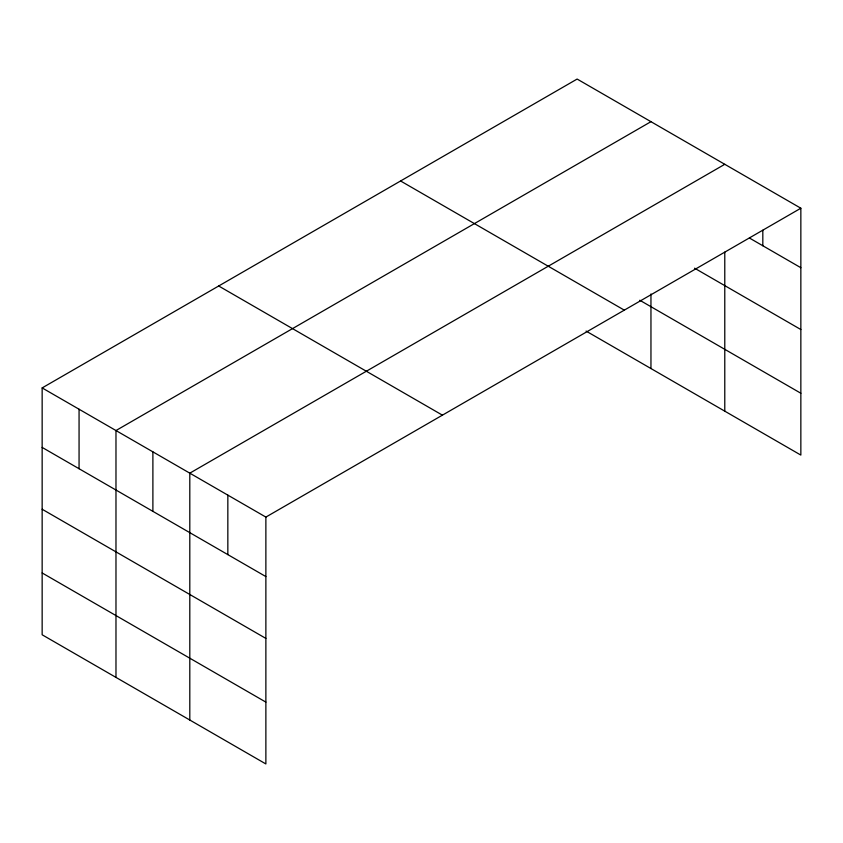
<?xml version="1.0" encoding="UTF-8"?>
<svg xmlns="http://www.w3.org/2000/svg" width="843" height="843" viewBox="0 0 843 843"><rect width="100%" height="100%" fill="white"/><g stroke="black" fill="none" stroke-linecap="round" stroke-linejoin="round"><path stroke-width="1.26" d="M42.15 387.917L265.872 517.086L265.872 763.948L42.15 634.779L42.15 387.917L577.128 79.052L800.85 208.221L800.85 455.083L586.075 331.078M650.954 121.677L115.976 430.541L115.976 677.403M724.78 164.301L189.801 473.165L189.801 720.027M265.872 517.086L800.85 208.221M749.395 238L800.85 267.716M694.579 268.19L800.85 329.539M639.774 300.245L800.85 393.249M400.583 180.982L624.305 310.14M218.695 285.998L442.417 415.156M42.15 447.412L265.872 576.58M42.15 509.246L265.872 638.414M42.15 572.955L265.872 702.114M762.82 230.234L762.82 245.756M724.78 252.131L724.78 411.163M650.954 293.965L650.954 368.539M227.842 495.126L227.842 554.62M152.889 451.859L152.889 511.353M79.063 409.234L79.063 468.729"/></g></svg>
